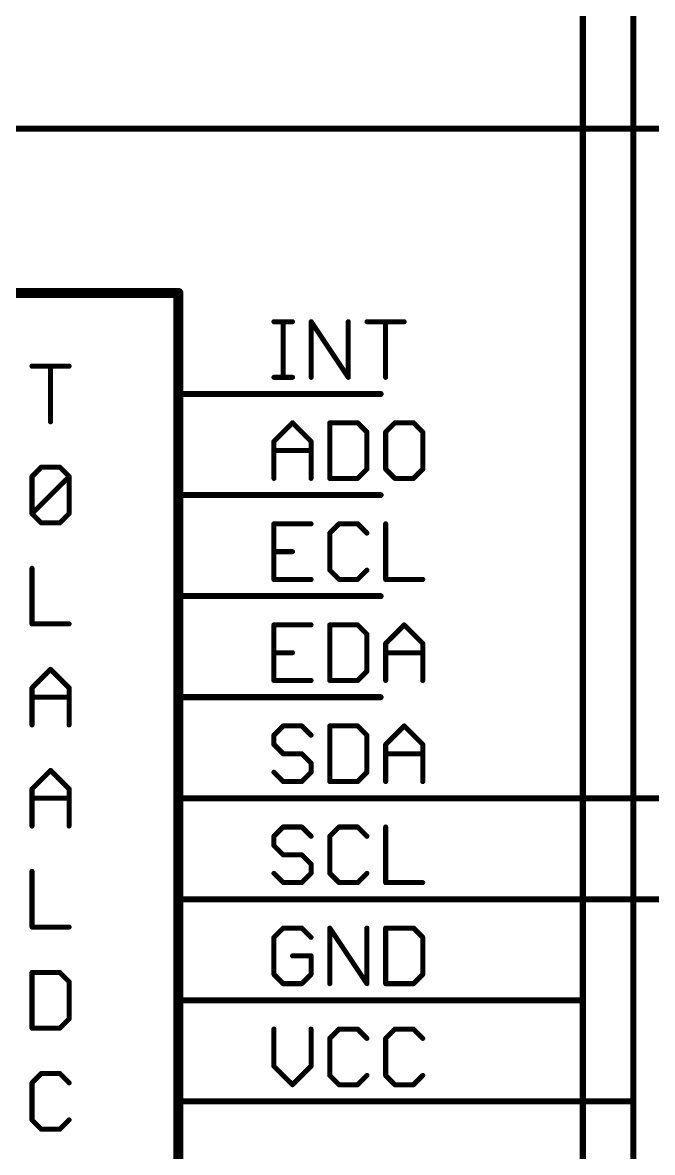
# Model space of a CAD drawing. Extents: x -4 to 257, y -4 to 175.
# Drawn here: x 61.81 to 77.63, y 58.73 to 87.12 of the extents above; entities that cross this region are included whole.
import ezdxf

# ---------------------------------------------------------------- set-up
doc = ezdxf.new("R2010")
doc.units = 0
for name, color, linetype in [('91', 94, 'CONTINUOUS'), ('94', 14, 'CONTINUOUS'), ('95', 251, 'CONTINUOUS')]:
    doc.layers.add(name, color=color, linetype=linetype)

msp = doc.modelspace()

# ---------------------------------------------------------------- linework, layer by layer
at = {"layer": '91', "const_width": 0.1524}
for points in [[(75.8825, 62.5475), (75.8825, 130.4925)], [(77.1525, 128.905), (77.1525, 60.0075)], [(46.6725, 84.455), (78.105, 84.455)], [(70.8025, 67.6275), (93.6625, 67.6275)], [(70.8025, 65.0875), (96.2025, 65.0875)], [(70.8025, 62.5475), (75.8825, 62.5475)], [(75.8825, 38.735), (75.8825, 62.5475)], [(77.1525, 60.0075), (70.8025, 60.0075)], [(77.1525, 60.0075), (77.1525, 54.9275)]]:
    msp.add_lwpolyline(points, dxfattribs=at)
at = {"layer": '91', "const_width": 0.0762}
for points in [[(70.8025, 67.6656, 1), (70.8025, 67.5894)], [(70.8025, 65.1256, 1), (70.8025, 65.0494)], [(70.8025, 62.5856, 1), (70.8025, 62.5094)], [(75.9206, 62.5475, 1), (75.8444, 62.5475)], [(75.8444, 62.5475, 1), (75.9206, 62.5475)], [(75.8825, 62.5094, 1), (75.8825, 62.5856)], [(70.8025, 60.0456, 1), (70.8025, 59.9694)], [(77.1906, 60.0075, 1), (77.1144, 60.0075)], [(77.1144, 60.0075, 1), (77.1906, 60.0075)], [(77.1525, 59.9694, 1), (77.1525, 60.0456)]]:
    msp.add_lwpolyline(points, format="xyb", dxfattribs=at)
at = {"layer": '94'}
for points, const_width in [([(50.4825, 80.3275), (65.7225, 80.3275)], 0.254), ([(65.7225, 80.3275), (65.7225, 57.4675)], 0.254), ([(70.8025, 77.7875), (65.7225, 77.7875)], 0.1524), ([(70.8025, 75.2475), (65.7225, 75.2475)], 0.1524), ([(70.8025, 72.7075), (65.7225, 72.7075)], 0.1524), ([(70.8025, 70.1675), (65.7225, 70.1675)], 0.1524), ([(70.8025, 67.6275), (65.7225, 67.6275)], 0.1524), ([(70.8025, 65.0875), (65.7225, 65.0875)], 0.1524), ([(70.8025, 62.5475), (65.7225, 62.5475)], 0.1524), ([(70.8025, 60.0075), (65.7225, 60.0075)], 0.1524)]:
    msp.add_lwpolyline(points, dxfattribs=dict(at, const_width=const_width))
for points, const_width in [([(65.786, 80.3275, 1), (65.659, 80.3275)], 0.127), ([(65.7225, 80.264, 1), (65.7225, 80.391)], 0.127), ([(65.7225, 77.8256, 1), (65.7225, 77.7494)], 0.0762), ([(70.8025, 77.7494, 1), (70.8025, 77.8256)], 0.0762), ([(65.7225, 75.2856, 1), (65.7225, 75.2094)], 0.0762), ([(70.8025, 75.2094, 1), (70.8025, 75.2856)], 0.0762), ([(65.7225, 72.7456, 1), (65.7225, 72.6694)], 0.0762), ([(70.8025, 72.6694, 1), (70.8025, 72.7456)], 0.0762), ([(65.7225, 70.2056, 1), (65.7225, 70.1294)], 0.0762), ([(70.8025, 70.1294, 1), (70.8025, 70.2056)], 0.0762), ([(65.7225, 67.6656, 1), (65.7225, 67.5894)], 0.0762), ([(70.8025, 67.5894, 1), (70.8025, 67.6656)], 0.0762), ([(65.7225, 65.1256, 1), (65.7225, 65.0494)], 0.0762), ([(70.8025, 65.0494, 1), (70.8025, 65.1256)], 0.0762), ([(65.7225, 62.5856, 1), (65.7225, 62.5094)], 0.0762), ([(70.8025, 62.5094, 1), (70.8025, 62.5856)], 0.0762), ([(65.7225, 60.0456, 1), (65.7225, 59.9694)], 0.0762), ([(70.8025, 59.9694, 1), (70.8025, 60.0456)], 0.0762)]:
    msp.add_lwpolyline(points, format="xyb", dxfattribs=dict(at, const_width=const_width))
at = {"layer": '95', "const_width": 0.127}
for points in [[(68.1228, 79.6048), (68.5889, 79.6048)], [(68.3558, 78.2066), (68.3558, 79.6048)], [(69.0583, 78.2066), (69.0583, 79.6048)], [(69.0583, 79.6048), (69.9904, 78.2066)], [(69.9904, 78.2066), (69.9904, 79.6048)], [(70.4616, 79.6048), (71.3937, 79.6048)], [(70.9277, 78.2066), (70.9277, 79.6048)], [(62.0459, 78.4872), (62.978, 78.4872)], [(62.512, 77.089), (62.512, 78.4872)], [(68.1228, 78.2066), (68.5889, 78.2066)], [(68.1228, 76.5987), (68.5889, 77.0648)], [(68.5889, 77.0648), (69.0549, 76.5987)], [(69.5261, 77.0648), (69.5261, 75.6666)], [(70.2252, 77.0648), (69.5261, 77.0648)], [(70.4582, 76.8318), (70.2252, 77.0648)], [(71.1624, 77.0648), (70.9294, 76.8318)], [(71.6285, 77.0648), (71.1624, 77.0648)], [(71.8615, 76.8318), (71.6285, 77.0648)], [(70.4582, 75.8996), (70.4582, 76.8318)], [(70.9294, 76.8318), (70.9294, 75.8996)], [(71.8615, 75.8996), (71.8615, 76.8318)], [(68.1228, 75.6666), (68.1228, 76.5987)], [(68.1228, 76.3657), (69.0549, 76.3657)], [(69.0549, 76.5987), (69.0549, 75.6666)], [(62.0459, 75.7142), (62.279, 75.9472)], [(62.279, 75.9472), (62.745, 75.9472)], [(62.745, 75.9472), (62.978, 75.7142)], [(70.2252, 75.6666), (70.4582, 75.8996)], [(70.9294, 75.8996), (71.1624, 75.6666)], [(71.6285, 75.6666), (71.8615, 75.8996)], [(62.0459, 74.782), (62.0459, 75.7142)], [(62.0459, 74.782), (62.978, 75.7142)], [(62.978, 75.7142), (62.978, 74.782)], [(69.5261, 75.6666), (70.2252, 75.6666)], [(71.1624, 75.6666), (71.6285, 75.6666)], [(62.279, 74.549), (62.0459, 74.782)], [(62.978, 74.782), (62.745, 74.549)], [(62.745, 74.549), (62.279, 74.549)], [(69.0549, 74.5248), (68.1228, 74.5248)], [(68.1228, 74.5248), (68.1228, 73.1266)], [(69.7591, 74.5248), (69.5261, 74.2918)], [(70.2252, 74.5248), (69.7591, 74.5248)], [(70.4582, 74.2918), (70.2252, 74.5248)], [(70.9294, 74.5248), (70.9294, 73.1266)], [(69.5261, 74.2918), (69.5261, 73.3596)], [(68.1228, 73.8257), (68.5889, 73.8257)], [(62.0459, 73.4072), (62.0459, 72.009)], [(69.5261, 73.3596), (69.7591, 73.1266)], [(70.2252, 73.1266), (70.4582, 73.3596)], [(68.1228, 73.1266), (69.0549, 73.1266)], [(69.7591, 73.1266), (70.2252, 73.1266)], [(70.9294, 73.1266), (71.8615, 73.1266)], [(62.0459, 72.009), (62.978, 72.009)], [(69.0549, 71.9848), (68.1228, 71.9848)], [(68.1228, 71.9848), (68.1228, 70.5866)], [(69.5261, 71.9848), (69.5261, 70.5866)], [(70.2252, 71.9848), (69.5261, 71.9848)], [(70.4582, 71.7518), (70.2252, 71.9848)], [(70.9294, 71.5187), (71.3954, 71.9848)], [(71.3954, 71.9848), (71.8615, 71.5187)], [(70.4582, 70.8196), (70.4582, 71.7518)], [(70.9294, 70.5866), (70.9294, 71.5187)], [(71.8615, 71.5187), (71.8615, 70.5866)], [(68.1228, 71.2857), (68.5889, 71.2857)], [(70.9294, 71.2857), (71.8615, 71.2857)], [(62.0459, 70.4011), (62.512, 70.8672)], [(62.512, 70.8672), (62.978, 70.4011)], [(70.2252, 70.5866), (70.4582, 70.8196)], [(62.0459, 69.469), (62.0459, 70.4011)], [(62.978, 70.4011), (62.978, 69.469)], [(68.1228, 70.5866), (69.0549, 70.5866)], [(69.5261, 70.5866), (70.2252, 70.5866)], [(62.0459, 70.1681), (62.978, 70.1681)], [(68.3558, 69.4448), (68.1228, 69.2118)], [(68.8219, 69.4448), (68.3558, 69.4448)], [(69.0549, 69.2118), (68.8219, 69.4448)], [(69.5261, 69.4448), (69.5261, 68.0466)], [(70.2252, 69.4448), (69.5261, 69.4448)], [(70.4582, 69.2118), (70.2252, 69.4448)], [(70.9294, 68.9787), (71.3954, 69.4448)], [(71.3954, 69.4448), (71.8615, 68.9787)], [(68.1228, 69.2118), (68.1228, 68.9787)], [(68.1228, 68.9787), (68.3558, 68.7457)], [(70.4582, 68.2796), (70.4582, 69.2118)], [(70.9294, 68.0466), (70.9294, 68.9787)], [(71.8615, 68.9787), (71.8615, 68.0466)], [(68.3558, 68.7457), (68.8219, 68.7457)], [(68.8219, 68.7457), (69.0549, 68.5127)], [(70.9294, 68.7457), (71.8615, 68.7457)], [(69.0549, 68.5127), (69.0549, 68.2796)], [(62.0459, 67.8611), (62.512, 68.3272)], [(62.512, 68.3272), (62.978, 67.8611)], [(68.3558, 68.0466), (68.1228, 68.2796)], [(69.0549, 68.2796), (68.8219, 68.0466)], [(70.2252, 68.0466), (70.4582, 68.2796)], [(62.0459, 66.929), (62.0459, 67.8611)], [(62.978, 67.8611), (62.978, 66.929)], [(68.8219, 68.0466), (68.3558, 68.0466)], [(69.5261, 68.0466), (70.2252, 68.0466)], [(62.0459, 67.6281), (62.978, 67.6281)], [(68.3558, 66.9048), (68.1228, 66.6718)], [(68.1228, 66.6718), (68.1228, 66.4387)], [(68.8219, 66.9048), (68.3558, 66.9048)], [(69.0549, 66.6718), (68.8219, 66.9048)], [(69.7591, 66.9048), (69.5261, 66.6718)], [(69.5261, 66.6718), (69.5261, 65.7396)], [(70.2252, 66.9048), (69.7591, 66.9048)], [(70.4582, 66.6718), (70.2252, 66.9048)], [(70.9294, 66.9048), (70.9294, 65.5066)], [(68.1228, 66.4387), (68.3558, 66.2057)], [(68.3558, 66.2057), (68.8219, 66.2057)], [(68.8219, 66.2057), (69.0549, 65.9727)], [(69.0549, 65.9727), (69.0549, 65.7396)], [(62.0459, 65.7872), (62.0459, 64.389)], [(68.3558, 65.5066), (68.1228, 65.7396)], [(69.0549, 65.7396), (68.8219, 65.5066)], [(69.5261, 65.7396), (69.7591, 65.5066)], [(70.2252, 65.5066), (70.4582, 65.7396)], [(68.8219, 65.5066), (68.3558, 65.5066)], [(69.7591, 65.5066), (70.2252, 65.5066)], [(70.9294, 65.5066), (71.8615, 65.5066)], [(62.0459, 64.389), (62.978, 64.389)], [(68.3558, 64.3648), (68.1228, 64.1318)], [(68.1228, 64.1318), (68.1228, 63.1996)], [(68.8219, 64.3648), (68.3558, 64.3648)], [(69.0549, 64.1318), (68.8219, 64.3648)], [(69.5261, 62.9666), (69.5261, 64.3648)], [(69.5261, 64.3648), (70.4582, 62.9666)], [(70.4582, 62.9666), (70.4582, 64.3648)], [(70.9294, 64.3648), (70.9294, 62.9666)], [(71.6285, 64.3648), (70.9294, 64.3648)], [(71.8615, 64.1318), (71.6285, 64.3648)], [(71.8615, 63.1996), (71.8615, 64.1318)], [(69.0549, 63.6657), (68.5889, 63.6657)], [(69.0549, 63.1996), (69.0549, 63.6657)], [(62.0459, 63.2472), (62.0459, 61.849)], [(62.745, 63.2472), (62.0459, 63.2472)], [(62.978, 63.0142), (62.745, 63.2472)], [(62.978, 62.082), (62.978, 63.0142)], [(68.1228, 63.1996), (68.3558, 62.9666)], [(68.8219, 62.9666), (69.0549, 63.1996)], [(71.6285, 62.9666), (71.8615, 63.1996)], [(68.3558, 62.9666), (68.8219, 62.9666)], [(70.9294, 62.9666), (71.6285, 62.9666)], [(62.0459, 61.849), (62.745, 61.849)], [(62.745, 61.849), (62.978, 62.082)], [(68.1228, 61.8248), (68.1228, 60.8927)], [(69.0549, 60.8927), (69.0549, 61.8248)], [(69.7591, 61.8248), (69.5261, 61.5918)], [(69.5261, 61.5918), (69.5261, 60.6596)], [(70.2252, 61.8248), (69.7591, 61.8248)], [(70.4582, 61.5918), (70.2252, 61.8248)], [(71.1624, 61.8248), (70.9294, 61.5918)], [(70.9294, 61.5918), (70.9294, 60.6596)], [(71.6285, 61.8248), (71.1624, 61.8248)], [(71.8615, 61.5918), (71.6285, 61.8248)], [(68.1228, 60.8927), (68.5889, 60.4266)], [(68.5889, 60.4266), (69.0549, 60.8927)], [(62.279, 60.7072), (62.0459, 60.4742)], [(62.0459, 60.4742), (62.0459, 59.542)], [(62.745, 60.7072), (62.279, 60.7072)], [(62.978, 60.4742), (62.745, 60.7072)], [(69.5261, 60.6596), (69.7591, 60.4266)], [(69.7591, 60.4266), (70.2252, 60.4266)], [(70.2252, 60.4266), (70.4582, 60.6596)], [(70.9294, 60.6596), (71.1624, 60.4266)], [(71.1624, 60.4266), (71.6285, 60.4266)], [(71.6285, 60.4266), (71.8615, 60.6596)], [(62.0459, 59.542), (62.279, 59.309)], [(62.279, 59.309), (62.745, 59.309)], [(62.745, 59.309), (62.978, 59.542)]]:
    msp.add_lwpolyline(points, dxfattribs=at)
at = {"layer": '95', "const_width": 0.0635}
for points in [[(68.1228, 79.6365, 1), (68.1228, 79.573)], [(68.3876, 79.6048, 1), (68.3241, 79.6048)], [(68.5889, 79.573, 1), (68.5889, 79.6365)], [(69.0901, 79.6048, 1), (69.0266, 79.6048)], [(69.0847, 79.6224, 1), (69.0319, 79.5872)], [(70.0222, 79.6048, 1), (69.9587, 79.6048)], [(70.4616, 79.6365, 1), (70.4616, 79.573)], [(70.9594, 79.6048, 1), (70.8959, 79.6048)], [(71.3937, 79.573, 1), (71.3937, 79.6365)], [(62.0459, 78.5189, 1), (62.0459, 78.4554)], [(62.5437, 78.4872, 1), (62.4802, 78.4872)], [(62.978, 78.4554, 1), (62.978, 78.5189)], [(68.1228, 78.2384, 1), (68.1228, 78.1749)], [(68.3241, 78.2066, 1), (68.3876, 78.2066)], [(68.5889, 78.1749, 1), (68.5889, 78.2384)], [(69.0266, 78.2066, 1), (69.0901, 78.2066)], [(69.9587, 78.2066, 1), (70.0222, 78.2066)], [(69.964, 78.189, 1), (70.0169, 78.2242)], [(70.8959, 78.2066, 1), (70.9594, 78.2066)], [(62.4802, 77.089, 1), (62.5437, 77.089)], [(68.6113, 77.0872, 1), (68.5664, 77.0423)], [(68.6113, 77.0423, 1), (68.5664, 77.0872)], [(69.5578, 77.0648, 1), (69.4943, 77.0648)], [(69.5261, 77.0965, 1), (69.5261, 77.033)], [(70.2476, 77.0872, 1), (70.2027, 77.0423)], [(70.2252, 77.033, 1), (70.2252, 77.0965)], [(71.1624, 77.0965, 1), (71.1624, 77.033)], [(71.1848, 77.0423, 1), (71.1399, 77.0872)], [(71.6509, 77.0872, 1), (71.606, 77.0423)], [(71.6285, 77.033, 1), (71.6285, 77.0965)], [(70.49, 76.8318, 1), (70.4265, 76.8318)], [(70.4358, 76.8093, 1), (70.4807, 76.8542)], [(70.9611, 76.8318, 1), (70.8976, 76.8318)], [(70.9069, 76.8542, 1), (70.9518, 76.8093)], [(71.8932, 76.8318, 1), (71.8297, 76.8318)], [(71.839, 76.8093, 1), (71.8839, 76.8542)], [(68.1546, 76.5987, 1), (68.091, 76.5987)], [(68.1003, 76.6212, 1), (68.1453, 76.5763)], [(68.1228, 76.3974, 1), (68.1228, 76.3339)], [(69.0867, 76.5987, 1), (69.0232, 76.5987)], [(69.0325, 76.5763, 1), (69.0774, 76.6212)], [(69.0549, 76.3339, 1), (69.0549, 76.3974)], [(62.279, 75.9789, 1), (62.279, 75.9154)], [(62.3014, 75.9247, 1), (62.2565, 75.9696)], [(62.7675, 75.9696, 1), (62.7226, 75.9247)], [(62.745, 75.9154, 1), (62.745, 75.9789)], [(70.4265, 75.8996, 1), (70.49, 75.8996)], [(70.4807, 75.8772, 1), (70.4358, 75.9221)], [(70.8976, 75.8996, 1), (70.9611, 75.8996)], [(70.9518, 75.9221, 1), (70.9069, 75.8772)], [(71.8297, 75.8996, 1), (71.8932, 75.8996)], [(71.8839, 75.8772, 1), (71.839, 75.9221)], [(62.0777, 75.7142, 1), (62.0142, 75.7142)], [(62.0235, 75.7366, 1), (62.0684, 75.6917)], [(63.0098, 75.7142, 1), (62.9463, 75.7142)], [(63.0005, 75.6917, 1), (62.9556, 75.7366)], [(62.9556, 75.6917, 1), (63.0005, 75.7366)], [(68.091, 75.6666, 1), (68.1546, 75.6666)], [(69.0232, 75.6666, 1), (69.0867, 75.6666)], [(69.4943, 75.6666, 1), (69.5578, 75.6666)], [(69.5261, 75.6984, 1), (69.5261, 75.6349)], [(70.2027, 75.6891, 1), (70.2476, 75.6441)], [(70.2252, 75.6349, 1), (70.2252, 75.6984)], [(71.1624, 75.6984, 1), (71.1624, 75.6349)], [(71.1399, 75.6441, 1), (71.1848, 75.6891)], [(71.606, 75.6891, 1), (71.6509, 75.6441)], [(71.6285, 75.6349, 1), (71.6285, 75.6984)], [(62.0684, 74.8045, 1), (62.0235, 74.7596)], [(62.0235, 74.8045, 1), (62.0684, 74.7596)], [(62.0142, 74.782, 1), (62.0777, 74.782)], [(62.9463, 74.782, 1), (63.0098, 74.782)], [(63.0005, 74.7596, 1), (62.9556, 74.8045)], [(62.279, 74.5808, 1), (62.279, 74.5173)], [(62.2565, 74.5265, 1), (62.3014, 74.5715)], [(62.7226, 74.5715, 1), (62.7675, 74.5265)], [(62.745, 74.5173, 1), (62.745, 74.5808)], [(68.1546, 74.5248, 1), (68.091, 74.5248)], [(68.1228, 74.5565, 1), (68.1228, 74.493)], [(69.0549, 74.493, 1), (69.0549, 74.5565)], [(69.7591, 74.5565, 1), (69.7591, 74.493)], [(69.7816, 74.5023, 1), (69.7367, 74.5472)], [(70.2476, 74.5472, 1), (70.2027, 74.5023)], [(70.2252, 74.493, 1), (70.2252, 74.5565)], [(70.9611, 74.5248, 1), (70.8976, 74.5248)], [(69.5578, 74.2918, 1), (69.4943, 74.2918)], [(69.5036, 74.3142, 1), (69.5485, 74.2693)], [(70.4358, 74.2693, 1), (70.4807, 74.3142)], [(68.1228, 73.8574, 1), (68.1228, 73.7939)], [(68.5889, 73.7939, 1), (68.5889, 73.8574)], [(62.0777, 73.4072, 1), (62.0142, 73.4072)], [(69.4943, 73.3596, 1), (69.5578, 73.3596)], [(69.5485, 73.3821, 1), (69.5036, 73.3372)], [(70.4807, 73.3372, 1), (70.4358, 73.3821)], [(68.091, 73.1266, 1), (68.1546, 73.1266)], [(68.1228, 73.1584, 1), (68.1228, 73.0949)], [(69.0549, 73.0949, 1), (69.0549, 73.1584)], [(69.7591, 73.1584, 1), (69.7591, 73.0949)], [(69.7367, 73.1041, 1), (69.7816, 73.1491)], [(70.2027, 73.1491, 1), (70.2476, 73.1041)], [(70.2252, 73.0949, 1), (70.2252, 73.1584)], [(70.8976, 73.1266, 1), (70.9611, 73.1266)], [(70.9294, 73.1584, 1), (70.9294, 73.0949)], [(71.8615, 73.0949, 1), (71.8615, 73.1584)], [(62.0459, 72.0408, 1), (62.0459, 71.9772)], [(62.0142, 72.009, 1), (62.0777, 72.009)], [(62.978, 71.9772, 1), (62.978, 72.0408)], [(68.1546, 71.9848, 1), (68.091, 71.9848)], [(68.1228, 72.0165, 1), (68.1228, 71.953)], [(69.0549, 71.953, 1), (69.0549, 72.0165)], [(69.5578, 71.9848, 1), (69.4943, 71.9848)], [(69.5261, 72.0165, 1), (69.5261, 71.953)], [(70.2476, 72.0072, 1), (70.2027, 71.9623)], [(70.2252, 71.953, 1), (70.2252, 72.0165)], [(71.4179, 72.0072, 1), (71.373, 71.9623)], [(71.4179, 71.9623, 1), (71.373, 72.0072)], [(70.49, 71.7518, 1), (70.4265, 71.7518)], [(70.4358, 71.7293, 1), (70.4807, 71.7742)], [(70.9611, 71.5187, 1), (70.8976, 71.5187)], [(70.9069, 71.5412, 1), (70.9518, 71.4963)], [(71.8932, 71.5187, 1), (71.8297, 71.5187)], [(71.839, 71.4963, 1), (71.8839, 71.5412)], [(68.1228, 71.3174, 1), (68.1228, 71.2539)], [(68.5889, 71.2539, 1), (68.5889, 71.3174)], [(70.9294, 71.3174, 1), (70.9294, 71.2539)], [(71.8615, 71.2539, 1), (71.8615, 71.3174)], [(62.5344, 70.8896, 1), (62.4895, 70.8447)], [(62.5344, 70.8447, 1), (62.4895, 70.8896)], [(70.4265, 70.8196, 1), (70.49, 70.8196)], [(70.4807, 70.7972, 1), (70.4358, 70.8421)], [(62.0777, 70.4011, 1), (62.0142, 70.4011)], [(62.0235, 70.4236, 1), (62.0684, 70.3787)], [(63.0098, 70.4011, 1), (62.9463, 70.4011)], [(62.9556, 70.3787, 1), (63.0005, 70.4236)], [(68.091, 70.5866, 1), (68.1546, 70.5866)], [(68.1228, 70.6184, 1), (68.1228, 70.5549)], [(69.0549, 70.5549, 1), (69.0549, 70.6184)], [(69.4943, 70.5866, 1), (69.5578, 70.5866)], [(69.5261, 70.6184, 1), (69.5261, 70.5549)], [(70.2027, 70.6091, 1), (70.2476, 70.5641)], [(70.2252, 70.5549, 1), (70.2252, 70.6184)], [(70.8976, 70.5866, 1), (70.9611, 70.5866)], [(71.8297, 70.5866, 1), (71.8932, 70.5866)], [(62.0459, 70.1998, 1), (62.0459, 70.1363)], [(62.978, 70.1363, 1), (62.978, 70.1998)], [(62.0142, 69.469, 1), (62.0777, 69.469)], [(62.9463, 69.469, 1), (63.0098, 69.469)], [(68.3558, 69.4765, 1), (68.3558, 69.413)], [(68.3783, 69.4223, 1), (68.3334, 69.4672)], [(68.8443, 69.4672, 1), (68.7994, 69.4223)], [(68.8219, 69.413, 1), (68.8219, 69.4765)], [(69.5578, 69.4448, 1), (69.4943, 69.4448)], [(69.5261, 69.4765, 1), (69.5261, 69.413)], [(70.2476, 69.4672, 1), (70.2027, 69.4223)], [(70.2252, 69.413, 1), (70.2252, 69.4765)], [(71.4179, 69.4672, 1), (71.373, 69.4223)], [(71.4179, 69.4223, 1), (71.373, 69.4672)], [(68.1546, 69.2118, 1), (68.091, 69.2118)], [(68.091, 68.9787, 1), (68.1546, 68.9787)], [(68.1003, 69.2342, 1), (68.1453, 69.1893)], [(68.1453, 69.0012, 1), (68.1003, 68.9563)], [(69.0325, 69.1893, 1), (69.0774, 69.2342)], [(70.49, 69.2118, 1), (70.4265, 69.2118)], [(70.4358, 69.1893, 1), (70.4807, 69.2342)], [(70.9611, 68.9787, 1), (70.8976, 68.9787)], [(70.9069, 69.0012, 1), (70.9518, 68.9563)], [(71.8932, 68.9787, 1), (71.8297, 68.9787)], [(71.839, 68.9563, 1), (71.8839, 69.0012)], [(68.3558, 68.7774, 1), (68.3558, 68.7139)], [(68.3334, 68.7232, 1), (68.3783, 68.7681)], [(68.8443, 68.7681, 1), (68.7994, 68.7232)], [(68.8219, 68.7139, 1), (68.8219, 68.7774)], [(70.9294, 68.7774, 1), (70.9294, 68.7139)], [(71.8615, 68.7139, 1), (71.8615, 68.7774)], [(69.0867, 68.5127, 1), (69.0232, 68.5127)], [(69.0325, 68.4902, 1), (69.0774, 68.5351)], [(62.5344, 68.3496, 1), (62.4895, 68.3047)], [(62.5344, 68.3047, 1), (62.4895, 68.3496)], [(68.1453, 68.3021, 1), (68.1003, 68.2572)], [(69.0232, 68.2796, 1), (69.0867, 68.2796)], [(69.0774, 68.2572, 1), (69.0325, 68.3021)], [(70.4265, 68.2796, 1), (70.49, 68.2796)], [(70.4807, 68.2572, 1), (70.4358, 68.3021)], [(62.0777, 67.8611, 1), (62.0142, 67.8611)], [(62.0235, 67.8836, 1), (62.0684, 67.8387)], [(63.0098, 67.8611, 1), (62.9463, 67.8611)], [(62.9556, 67.8387, 1), (63.0005, 67.8836)], [(68.3558, 68.0784, 1), (68.3558, 68.0148)], [(68.3334, 68.0241, 1), (68.3783, 68.0691)], [(68.7994, 68.0691, 1), (68.8443, 68.0241)], [(68.8219, 68.0148, 1), (68.8219, 68.0784)], [(69.5261, 68.0784, 1), (69.5261, 68.0148)], [(69.4943, 68.0466, 1), (69.5578, 68.0466)], [(70.2027, 68.0691, 1), (70.2476, 68.0241)], [(70.2252, 68.0148, 1), (70.2252, 68.0784)], [(70.8976, 68.0466, 1), (70.9611, 68.0466)], [(71.8297, 68.0466, 1), (71.8932, 68.0466)], [(62.0459, 67.6598, 1), (62.0459, 67.5963)], [(62.978, 67.5963, 1), (62.978, 67.6598)], [(62.0142, 66.929, 1), (62.0777, 66.929)], [(62.9463, 66.929, 1), (63.0098, 66.929)], [(68.1546, 66.6718, 1), (68.091, 66.6718)], [(68.3558, 66.9365, 1), (68.3558, 66.873)], [(68.3783, 66.8823, 1), (68.3334, 66.9272)], [(68.8443, 66.9272, 1), (68.7994, 66.8823)], [(68.8219, 66.873, 1), (68.8219, 66.9365)], [(69.5578, 66.6718, 1), (69.4943, 66.6718)], [(69.7591, 66.9365, 1), (69.7591, 66.873)], [(69.7816, 66.8823, 1), (69.7367, 66.9272)], [(70.2476, 66.9272, 1), (70.2027, 66.8823)], [(70.2252, 66.873, 1), (70.2252, 66.9365)], [(70.9611, 66.9048, 1), (70.8976, 66.9048)], [(68.091, 66.4387, 1), (68.1546, 66.4387)], [(68.1003, 66.6942, 1), (68.1453, 66.6493)], [(68.1453, 66.4612, 1), (68.1003, 66.4163)], [(69.0325, 66.6493, 1), (69.0774, 66.6942)], [(69.5036, 66.6942, 1), (69.5485, 66.6493)], [(70.4358, 66.6493, 1), (70.4807, 66.6942)], [(68.3558, 66.2374, 1), (68.3558, 66.1739)], [(68.3334, 66.1832, 1), (68.3783, 66.2281)], [(68.8443, 66.2281, 1), (68.7994, 66.1832)], [(68.8219, 66.1739, 1), (68.8219, 66.2374)], [(69.0867, 65.9727, 1), (69.0232, 65.9727)], [(69.0325, 65.9502, 1), (69.0774, 65.9951)], [(62.0777, 65.7872, 1), (62.0142, 65.7872)], [(68.1453, 65.7621, 1), (68.1003, 65.7172)], [(69.0232, 65.7396, 1), (69.0867, 65.7396)], [(69.0774, 65.7172, 1), (69.0325, 65.7621)], [(69.4943, 65.7396, 1), (69.5578, 65.7396)], [(69.5485, 65.7621, 1), (69.5036, 65.7172)], [(70.4807, 65.7172, 1), (70.4358, 65.7621)], [(68.3558, 65.5384, 1), (68.3558, 65.4749)], [(68.3334, 65.4841, 1), (68.3783, 65.5291)], [(68.7994, 65.5291, 1), (68.8443, 65.4841)], [(68.8219, 65.4749, 1), (68.8219, 65.5384)], [(69.7591, 65.5384, 1), (69.7591, 65.4749)], [(69.7367, 65.4841, 1), (69.7816, 65.5291)], [(70.2027, 65.5291, 1), (70.2476, 65.4841)], [(70.2252, 65.4749, 1), (70.2252, 65.5384)], [(70.8976, 65.5066, 1), (70.9611, 65.5066)], [(70.9294, 65.5384, 1), (70.9294, 65.4749)], [(71.8615, 65.4749, 1), (71.8615, 65.5384)], [(62.0459, 64.4208, 1), (62.0459, 64.3573)], [(62.0142, 64.389, 1), (62.0777, 64.389)], [(62.978, 64.3573, 1), (62.978, 64.4208)], [(68.1546, 64.1318, 1), (68.091, 64.1318)], [(68.1003, 64.1542, 1), (68.1453, 64.1093)], [(68.3558, 64.3965, 1), (68.3558, 64.333)], [(68.3783, 64.3423, 1), (68.3334, 64.3872)], [(68.8443, 64.3872, 1), (68.7994, 64.3423)], [(68.8219, 64.333, 1), (68.8219, 64.3965)], [(69.0325, 64.1093, 1), (69.0774, 64.1542)], [(69.5578, 64.3648, 1), (69.4943, 64.3648)], [(69.5525, 64.3824, 1), (69.4997, 64.3472)], [(70.49, 64.3648, 1), (70.4265, 64.3648)], [(70.9611, 64.3648, 1), (70.8976, 64.3648)], [(70.9294, 64.3965, 1), (70.9294, 64.333)], [(71.6509, 64.3872, 1), (71.606, 64.3423)], [(71.6285, 64.333, 1), (71.6285, 64.3965)], [(71.8932, 64.1318, 1), (71.8297, 64.1318)], [(71.839, 64.1093, 1), (71.8839, 64.1542)], [(68.5889, 63.6974, 1), (68.5889, 63.6339)], [(69.0867, 63.6657, 1), (69.0232, 63.6657)], [(69.0549, 63.6339, 1), (69.0549, 63.6974)], [(62.0459, 63.2789, 1), (62.0459, 63.2154)], [(62.0777, 63.2472, 1), (62.0142, 63.2472)], [(62.7675, 63.2696, 1), (62.7226, 63.2247)], [(62.745, 63.2154, 1), (62.745, 63.2789)], [(63.0098, 63.0142, 1), (62.9463, 63.0142)], [(62.9556, 62.9917, 1), (63.0005, 63.0366)], [(68.091, 63.1996, 1), (68.1546, 63.1996)], [(68.1453, 63.2221, 1), (68.1003, 63.1772)], [(69.0232, 63.1996, 1), (69.0867, 63.1996)], [(69.0774, 63.1772, 1), (69.0325, 63.2221)], [(71.8297, 63.1996, 1), (71.8932, 63.1996)], [(71.8839, 63.1772, 1), (71.839, 63.2221)], [(68.3558, 62.9984, 1), (68.3558, 62.9348)], [(68.3334, 62.9441, 1), (68.3783, 62.9891)], [(68.7994, 62.9891, 1), (68.8443, 62.9441)], [(68.8219, 62.9348, 1), (68.8219, 62.9984)], [(69.4943, 62.9666, 1), (69.5578, 62.9666)], [(70.4265, 62.9666, 1), (70.49, 62.9666)], [(70.4318, 62.949, 1), (70.4846, 62.9842)], [(70.8976, 62.9666, 1), (70.9611, 62.9666)], [(70.9294, 62.9984, 1), (70.9294, 62.9348)], [(71.606, 62.9891, 1), (71.6509, 62.9441)], [(71.6285, 62.9348, 1), (71.6285, 62.9984)], [(62.0459, 61.8808, 1), (62.0459, 61.8173)], [(62.745, 61.8173, 1), (62.745, 61.8808)], [(62.9463, 62.082, 1), (63.0098, 62.082)], [(63.0005, 62.0596, 1), (62.9556, 62.1045)], [(62.0142, 61.849, 1), (62.0777, 61.849)], [(62.7226, 61.8715, 1), (62.7675, 61.8265)], [(68.1546, 61.8248, 1), (68.091, 61.8248)], [(69.0867, 61.8248, 1), (69.0232, 61.8248)], [(69.5578, 61.5918, 1), (69.4943, 61.5918)], [(69.5036, 61.6142, 1), (69.5485, 61.5693)], [(69.7591, 61.8565, 1), (69.7591, 61.793)], [(69.7816, 61.8023, 1), (69.7367, 61.8472)], [(70.2476, 61.8472, 1), (70.2027, 61.8023)], [(70.2252, 61.793, 1), (70.2252, 61.8565)], [(70.4358, 61.5693, 1), (70.4807, 61.6142)], [(70.9611, 61.5918, 1), (70.8976, 61.5918)], [(70.9069, 61.6142, 1), (70.9518, 61.5693)], [(71.1624, 61.8565, 1), (71.1624, 61.793)], [(71.1848, 61.8023, 1), (71.1399, 61.8472)], [(71.6509, 61.8472, 1), (71.606, 61.8023)], [(71.6285, 61.793, 1), (71.6285, 61.8565)], [(71.839, 61.5693, 1), (71.8839, 61.6142)], [(68.091, 60.8927, 1), (68.1546, 60.8927)], [(68.1453, 60.9151, 1), (68.1003, 60.8702)], [(69.0232, 60.8927, 1), (69.0867, 60.8927)], [(69.0774, 60.8702, 1), (69.0325, 60.9151)], [(62.0777, 60.4742, 1), (62.0142, 60.4742)], [(62.0235, 60.4966, 1), (62.0684, 60.4517)], [(62.279, 60.7389, 1), (62.279, 60.6754)], [(62.3014, 60.6847, 1), (62.2565, 60.7296)], [(62.7675, 60.7296, 1), (62.7226, 60.6847)], [(62.745, 60.6754, 1), (62.745, 60.7389)], [(62.9556, 60.4517, 1), (63.0005, 60.4966)], [(69.4943, 60.6596, 1), (69.5578, 60.6596)], [(69.5485, 60.6821, 1), (69.5036, 60.6372)], [(69.7591, 60.4584, 1), (69.7591, 60.3948)], [(70.2252, 60.3948, 1), (70.2252, 60.4584)], [(70.4807, 60.6372, 1), (70.4358, 60.6821)], [(70.8976, 60.6596, 1), (70.9611, 60.6596)], [(70.9518, 60.6821, 1), (70.9069, 60.6372)], [(71.1624, 60.4584, 1), (71.1624, 60.3948)], [(71.6285, 60.3948, 1), (71.6285, 60.4584)], [(71.8839, 60.6372, 1), (71.839, 60.6821)], [(68.5664, 60.4491, 1), (68.6113, 60.4041)], [(68.5664, 60.4041, 1), (68.6113, 60.4491)], [(69.7367, 60.4041, 1), (69.7816, 60.4491)], [(70.2027, 60.4491, 1), (70.2476, 60.4041)], [(71.1399, 60.4041, 1), (71.1848, 60.4491)], [(71.606, 60.4491, 1), (71.6509, 60.4041)], [(62.0684, 59.5645, 1), (62.0235, 59.5196)], [(62.0142, 59.542, 1), (62.0777, 59.542)], [(62.279, 59.3408, 1), (62.279, 59.2773)], [(62.2565, 59.2865, 1), (62.3014, 59.3315)], [(62.7226, 59.3315, 1), (62.7675, 59.2865)], [(62.745, 59.2773, 1), (62.745, 59.3408)], [(63.0005, 59.5196, 1), (62.9556, 59.5645)]]:
    msp.add_lwpolyline(points, format="xyb", dxfattribs=at)

doc.saveas('drawing.dxf')
